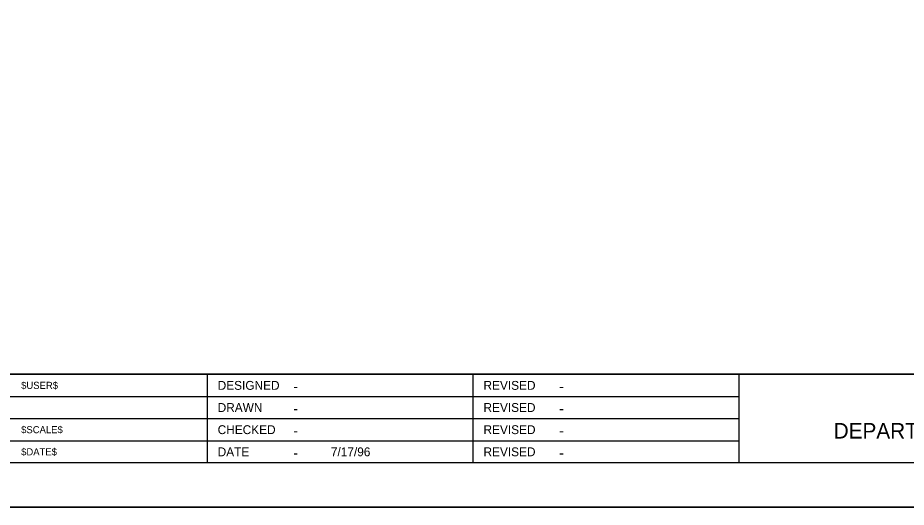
# Model space of a CAD drawing. Extents: x 600886 to 602246, y 1107 to 1547.
# Drawn here: x 601006.3 to 601206.9, y 1107 to 1217.4 of the extents above; entities that cross this region are included whole.
import ezdxf

# ---------------------------------------------------------------- set-up
doc = ezdxf.new("R2010")
doc.units = 0
for name, color, linetype in [('Level 48', 7, 'Continuous'), ('Sheets_50 Reference Boundary', 7, 'Continuous'), ('Sheets_General Details', 7, 'Continuous'), ('Sheets_Printer Plotting Border', 7, 'Continuous')]:
    doc.layers.add(name, color=color, linetype=linetype)

msp = doc.modelspace()

# ---------------------------------------------------------------- linework, layer by layer
at = {"layer": 'Level 48'}
msp.add_lwpolyline([(600885.56, 1546.98), (601565.56, 1546.98), (601565.56, 1106.98), (600885.56, 1106.98)], close=True, dxfattribs=at)
at = {"layer": 'Sheets_50 Reference Boundary'}
msp.add_lwpolyline([(600925.56, 1536.97), (601555.56, 1536.97), (601555.56, 1136.98), (600925.56, 1136.98)], close=True, dxfattribs=at)
at = {"layer": 'Sheets_General Details'}
for p, q in [((600925.56, 1136.98), (601555.56, 1136.98)), ((601049.05, 1136.98), (601049.05, 1116.98)), ((601109.05, 1136.98), (601109.05, 1116.98)), ((601169.05, 1136.98), (601169.05, 1116.98)), ((600985.05, 1131.98), (601169.05, 1131.98)), ((600985.05, 1126.98), (601169.05, 1126.98)), ((600985.05, 1121.98), (601169.05, 1121.98)), ((601565.56, 1106.98), (600885.56, 1106.98))]:
    msp.add_line(p, q, dxfattribs=at)
msp.add_lwpolyline([(600925.56, 1536.98), (601555.56, 1536.98), (601555.56, 1116.98), (600925.56, 1116.98)], close=True, dxfattribs=at)
at = {"layer": 'Sheets_Printer Plotting Border'}
msp.add_lwpolyline([(600885.56, 1106.98), (601565.56, 1106.98), (601565.56, 1546.98), (600885.56, 1546.98)], close=True, dxfattribs=at)

# ---------------------------------------------------------------- texts
at = {"layer": 'Sheets_General Details'}
for s, p in [('$USER$', (601007.09, 1133.68)), ('$SCALE$', (601007.09, 1123.68)), ('$DATE$', (601007.09, 1118.68))]:
    msp.add_text(s, height=1.6, rotation=360, dxfattribs=at).set_placement(p)
for s, height, p in [('DESIGNED', 2, (601051.45, 1133.48)), ('REVISED', 2, (601111.45, 1133.48)), ('-', 2.4, (601068.53, 1133.08)), ('-', 2.4, (601128.53, 1133.08)), ('DRAWN', 2, (601051.45, 1128.48)), ('-', 2.4, (601068.53, 1128.08)), ('REVISED', 2, (601111.45, 1128.48)), ('-', 2.4, (601128.53, 1128.08)), ('CHECKED', 2, (601051.45, 1123.48)), ('REVISED', 2, (601111.45, 1123.48)), ('DEPARTMENT OF TRANSPORTATION', 3.5, (601190.49, 1122.48)), ('-', 2.4, (601068.53, 1123.08)), ('-', 2.4, (601128.53, 1123.08)), ('DATE', 2, (601051.45, 1118.48)), ('-', 2.4, (601068.53, 1118.08)), ('7/17/96   ', 2, (601077, 1118.48)), ('REVISED', 2, (601111.45, 1118.48)), ('-', 2.4, (601128.53, 1118.08))]:
    msp.add_text(s, height=height, dxfattribs=at).set_placement(p)

doc.saveas('drawing.dxf')
